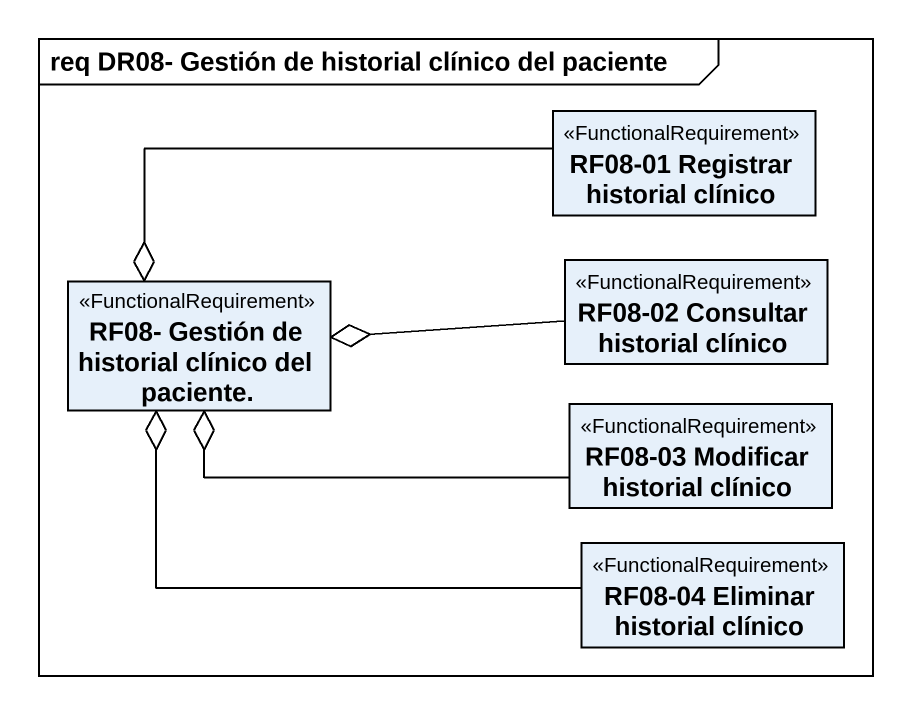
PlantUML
@startuml
mainframe req DR08- Gestión de historial clínico del paciente
hide circle
hide empty members
class "RF08-01 Registrar historial clínico" as RF08_01_Registrar_historial <<FunctionalRequirement>>
class "RF08- Gestión de historial clínico del paciente." as RF08_Gestión_de_historial <<FunctionalRequirement>>
class "RF08-02 Consultar historial clínico" as RF08_02_Consultar_historial <<FunctionalRequirement>>
class "RF08-03 Modificar historial clínico" as RF08_03_Modificar_historial <<FunctionalRequirement>>
class "RF08-04 Eliminar historial clínico" as RF08_04_Eliminar_historial <<FunctionalRequirement>>
RF08_01_Registrar_historial -left-o RF08_Gestión_de_historial
RF08_02_Consultar_historial -left-o RF08_Gestión_de_historial
RF08_03_Modificar_historial -left-o RF08_Gestión_de_historial
RF08_04_Eliminar_historial -left-o RF08_Gestión_de_historial
@enduml
